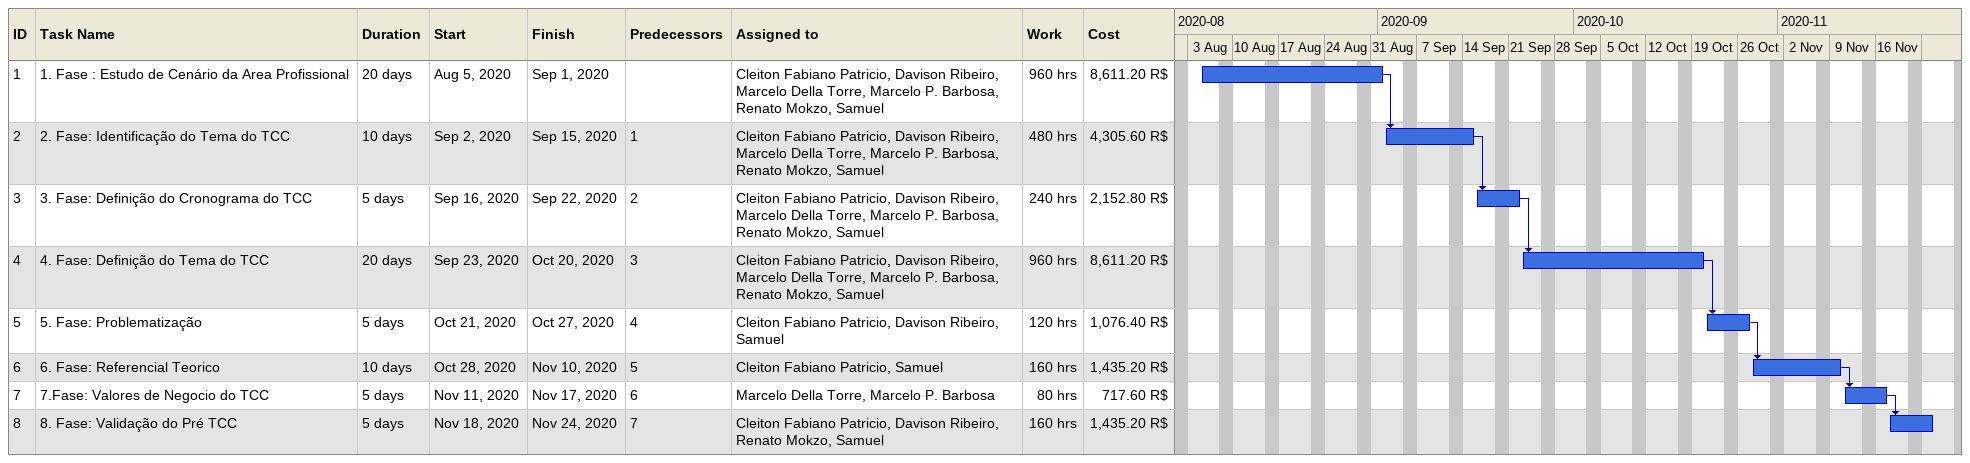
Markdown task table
| ID | Task | Duration | Start | Finish | Predecessors | Resources | Work (h) | Cost (R$) |
|---|---|---|---|---|---|---|---|---|
| 1 | 1. Fase : Estudo de Cenário da Area Profissional | 20d | 2020-08-05 | 2020-09-01 |  | Cleiton Fabiano Patricio, Davison Ribeiro, Marcelo Della Torre, Marcelo P. Barbosa, Renato Mokzo, Samuel | 960 | 8611.20 |
| 2 | 2. Fase: Identificação do Tema do TCC | 10d | 2020-09-02 | 2020-09-15 | 1 | Cleiton Fabiano Patricio, Davison Ribeiro, Marcelo Della Torre, Marcelo P. Barbosa, Renato Mokzo, Samuel | 480 | 4305.60 |
| 3 | 3. Fase: Definição do Cronograma do TCC | 5d | 2020-09-16 | 2020-09-22 | 2 | Cleiton Fabiano Patricio, Davison Ribeiro, Marcelo Della Torre, Marcelo P. Barbosa, Renato Mokzo, Samuel | 240 | 2152.80 |
| 4 | 4. Fase: Definição do Tema do TCC | 20d | 2020-09-23 | 2020-10-20 | 3 | Cleiton Fabiano Patricio, Davison Ribeiro, Marcelo Della Torre, Marcelo P. Barbosa, Renato Mokzo, Samuel | 960 | 8611.20 |
| 5 | 5. Fase: Problematização | 5d | 2020-10-21 | 2020-10-27 | 4 | Cleiton Fabiano Patricio, Davison Ribeiro, Samuel | 120 | 1076.40 |
| 6 | 6. Fase: Referencial Teorico | 10d | 2020-10-28 | 2020-11-10 | 5 | Cleiton Fabiano Patricio, Samuel | 160 | 1435.20 |
| 7 | 7.Fase: Valores de Negocio do TCC | 5d | 2020-11-11 | 2020-11-17 | 6 | Marcelo Della Torre, Marcelo P. Barbosa | 80 | 717.60 |
| 8 | 8. Fase: Validação do Pré TCC | 5d | 2020-11-18 | 2020-11-24 | 7 | Cleiton Fabiano Patricio, Davison Ribeiro, Renato Mokzo, Samuel | 160 | 1435.20 |
